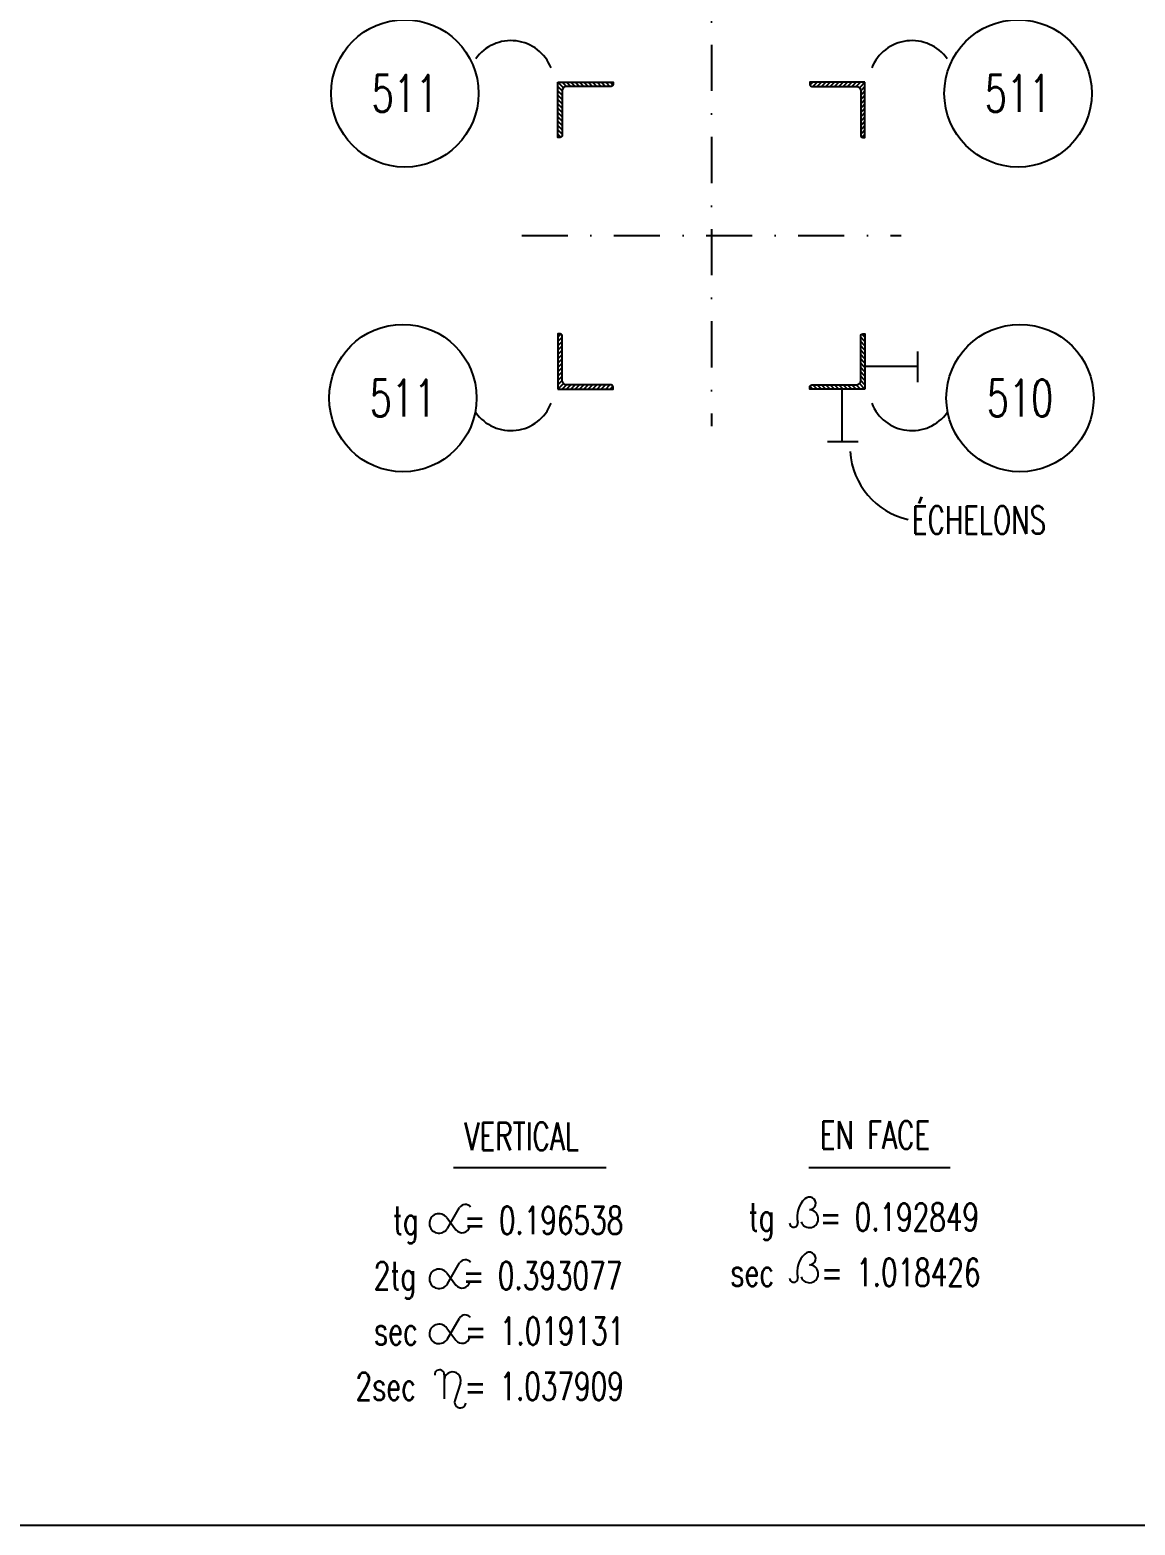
# Model space of a CAD drawing. Extents: x 550527 to 570802, y -97905 to -83555.
# Drawn here: x 559598 to 562597, y -97905 to -93848 of the extents above; entities that cross this region are included whole.
import ezdxf
from ezdxf.enums import TextEntityAlignment as Align

# ---------------------------------------------------------------- set-up
doc = ezdxf.new("R2010")
doc.units = 0
doc.header["$LTSCALE"] = 250
doc.header["$MEASUREMENT"] = 0
doc.linetypes.add('DASHDOT', pattern=[1, 0.5, -0.25, 0, -0.25])
doc.layers.get('0').update_dxf_attribs({"linetype": 'CONTINUOUS'})
for name, color, linetype in [('BOLLINI_1', 7, 'CONTINUOUS'), ('LINEA-MEDIA', 7, 'CONTINUOUS'), ('LM', 7, 'CONTINUOUS'), ('LS', 7, 'CONTINUOUS'), ('MZ', 6, 'DASHDOT')]:
    doc.layers.add(name, color=color, linetype=linetype)
doc.styles.add('RQL', font='ROMANS8.SHX', dxfattribs={"width": 0.7})
doc.styles.add('RS', font='ROMANS8.shx', dxfattribs={"width": 0.7})

# ---------------------------------------------------------------- blocks, each defined once
blk = doc.blocks.new('*X18')
at = {"color": 0}
for p, q in [((117084.5, -38783), (117089.4, -38778.2)), ((117084.5, -38790.1), (117091.5, -38783.1)), ((117084.5, -38797.2), (117091.5, -38790.2)), ((117084.5, -38804.3), (117091.5, -38797.3)), ((117084.5, -38811.3), (117091.5, -38804.3)), ((117084.5, -38818.4), (117091.5, -38811.4)), ((117084.5, -38825.5), (117091.5, -38818.5)), ((117084.5, -38832.5), (117091.5, -38825.5)), ((117084.5, -38839.6), (117091.5, -38832.6)), ((117084.5, -38846.7), (117091.5, -38839.7)), ((117084.5, -38853.8), (117091.5, -38846.8)), ((117084.5, -38860.8), (117091.5, -38853.8)), ((117084.5, -38867.9), (117093.6, -38858.8)), ((117091.6, -38867.9), (117098.6, -38860.9)), ((117098.7, -38867.9), (117105.7, -38860.9)), ((117105.7, -38867.9), (117112.7, -38860.9)), ((117112.8, -38867.9), (117119.8, -38860.9)), ((117119.9, -38867.9), (117126.9, -38860.9)), ((117126.9, -38867.9), (117133.9, -38860.9)), ((117134, -38867.9), (117141, -38860.9)), ((117141.1, -38867.9), (117148.1, -38860.9)), ((117148.2, -38867.9), (117155.2, -38860.9)), ((117155.2, -38867.9), (117162.2, -38860.9)), ((117162.3, -38867.9), (117169.3, -38860.9)), ((117169.4, -38867.9), (117174.2, -38863))]:
    blk.add_line(p, q, dxfattribs=at)
blk = doc.blocks.new('xxx')
blk.add_circle((0, 0), 8)
at = {"color": 3, "style": 'RQL', "width": 0.7}
blk.add_attdef('POS', text='', height=4, dxfattribs=at).set_placement((0, 0), align=Align.MIDDLE)
at = {"style": 'RQL', "width": 0.7, "flags": 1}
for tag, p in [('POS1', (-0.39, -5.42)), ('TIPO', (-0.39, -8.66))]:
    blk.add_attdef(tag, p, '', height=2, dxfattribs=at)

msp = doc.modelspace()

# ---------------------------------------------------------------- linework, layer by layer
at = {"layer": 'LINEA-MEDIA'}
for p, q in [((560746.799, -96934.926), (561161.199, -96934.926)), ((561711.022, -96934.926), (562094.725, -96934.926)), ((560730.536, -97099.952), (560763.865, -97043.666)), ((560728.885, -97070.694), (560753.703, -97103.522)), ((560730.536, -97250.168), (560763.865, -97193.881)), ((560728.885, -97220.91), (560753.703, -97253.738)), ((560730.536, -97399.757), (560763.865, -97343.471)), ((560728.885, -97370.499), (560753.703, -97403.327)), ((560721.946, -97497.253), (560721.946, -97562.865)), ((560765.943, -97518.839), (560750.861, -97567.275))]:
    msp.add_line(p, q, dxfattribs=at)
for centre, radius, start, end in [((560779.079, -97052.675), 17.681, 36.935571, 149.368163), ((561744.302, -97068.294), 64.995, 132.141042, 193.778634), ((561712.948, -97032.288), 17.284, 270, 135.157666), ((560707.907, -97086.553), 26.298, 37.08899, 329.368163), ((561670.203, -97085.757), 11.152, 179.906205, 10.244605), ((561712.948, -97073.769), 24.197, 200.722607, 90), ((560770.574, -97090.768), 21.15, 217.08899, 345.851113), ((561712.948, -97181.773), 17.284, 270, 135.157666), ((560779.079, -97202.89), 17.681, 36.935571, 149.368163), ((561744.302, -97217.779), 64.995, 132.141042, 193.778634), ((561712.948, -97223.254), 24.197, 200.722607, 90), ((560707.907, -97236.769), 26.298, 37.08899, 329.368163), ((560770.574, -97240.983), 21.15, 217.08899, 345.851113), ((561670.203, -97235.242), 11.152, 179.906205, 10.244605), ((560707.907, -97386.358), 26.298, 37.08899, 329.368163), ((560779.079, -97352.48), 17.681, 36.935571, 149.368163), ((560770.574, -97390.573), 21.15, 217.08899, 345.851113), ((560709.355, -97496.327), 12.592, 355.786368, 189.399767), ((560744.337, -97512.111), 22.629, 342.70498, 171.681716), ((560765.562, -97571.853), 15.397, 162.70498, 355.007087)]:
    msp.add_arc(centre, radius, start, end, dxfattribs=at)
at = {"layer": 'LM'}
for p, q in [((561863.702, -94760.017), (562006.943, -94760.017)), ((561800.777, -94822.943), (561800.777, -94966.184))]:
    msp.add_line(p, q, dxfattribs=at)
at = {"layer": 'LS', "color": 0}
for p, q in [((562006.943, -94804.168), (562006.943, -94721.06)), ((561844.927, -94966.184), (561761.82, -94966.184))]:
    msp.add_line(p, q, dxfattribs=at)
at = {"layer": 'LS', "color": 8}
msp.add_lwpolyline([(550527.43, -83555.09), (550527.43, -97905.09), (566427.43, -97905.09), (566427.43, -95905.09), (570802.43, -95905.09), (570802.43, -83555.09), (550527.43, -83555.09)], close=True, dxfattribs=at)
at = {"layer": 'LS', "color": 6}
for points in [[(561030.391, -93989.654), (561180.391, -93989.654), (561180.391, -93995.487, -0.41421356), (561174.558, -94001.321), (561053.725, -94001.321, 0.41421356), (561042.058, -94012.987), (561042.058, -94133.821, -0.41421356), (561036.225, -94139.654), (561030.391, -94139.654)], [(561863.725, -93989.654), (561713.725, -93989.654), (561713.725, -93995.487, 0.41421356), (561719.558, -94001.321), (561840.391, -94001.321, -0.41421356), (561852.058, -94012.987), (561852.058, -94133.821, 0.41421356), (561857.891, -94139.654), (561863.725, -94139.654)], [(561030.391, -94822.943), (561180.391, -94822.943), (561180.391, -94817.109, 0.41421356), (561174.558, -94811.276), (561053.725, -94811.276, -0.41421356), (561042.058, -94799.609), (561042.058, -94678.776, 0.41421356), (561036.225, -94672.943), (561030.391, -94672.943)], [(561863.725, -94822.943), (561713.725, -94822.943), (561713.725, -94817.109, -0.41421356), (561719.558, -94811.276), (561840.391, -94811.276, 0.41421356), (561852.058, -94799.609), (561852.058, -94678.776, -0.41421356), (561857.891, -94672.943), (561863.725, -94672.943)]]:
    msp.add_lwpolyline(points, format="xyb", close=True, dxfattribs=at)
for centre, radius, start, end in [((560902.995, -93994.501), 117.292, 21.550402, 144.593476), ((561991.121, -93994.501), 117.292, 35.406524, 158.449598), ((560902.995, -94818.095), 117.292, 215.406524, 338.449598), ((561991.121, -94818.095), 117.292, 201.550402, 324.593476), ((562026.15, -94978.27), 203.379, 183.979904, 257.138908)]:
    msp.add_arc(centre, radius, start, end, dxfattribs=at)
at = {"layer": 'MZ'}
for p, q in [((561447.058, -93638.362), (561447.058, -94923.17)), ((560932.311, -94406.298), (561961.805, -94406.298))]:
    msp.add_line(p, q, dxfattribs=at)

# ---------------------------------------------------------------- block references
at = {"layer": 'BOLLINI_1', "xscale": 24.99937500008568, "yscale": 24.99937500008568, "zscale": 24.99937500008568}
for p, values in [((560615.094, -94020.386), {'POS': '511'}), ((562279.021, -94020.386), {'POS': '511'}), ((560609.763, -94847.04), {'POS': '511'}), ((562284.353, -94847.04), {'POS': '510'})]:
    msp.add_blockref('xxx', p, dxfattribs=at).add_auto_attribs(values)
at = {"layer": 'LS', "color": 6, "yscale": 1.66666666666625, "zscale": 1.66666666666625, "rotation": 180}
for p, xscale in [((365889.556, -158769.464), -1.66666666666625), ((757004.56, -158769.464), 1.66666666666625)]:
    msp.add_blockref('*X18', p, dxfattribs=dict(at, xscale=xscale))
at = {"layer": 'LS', "color": 6, "yscale": 1.66666666666625, "zscale": 1.66666666666625}
for p, xscale in [((365889.556, -30043.133), 1.66666666666625), ((757004.56, -30043.133), -1.66666666666625)]:
    msp.add_blockref('*X18', p, dxfattribs=dict(at, xscale=xscale))

# ---------------------------------------------------------------- texts
at = {"color": 7, "style": 'RS', "width": 0.7}
msp.add_text('ÉCHELONS', height=75, dxfattribs=at).set_placement((561990.784, -95214.994))
at = {"layer": 'LINEA-MEDIA', "style": 'RS', "width": 0.7}
for s, height, p in [('VERTICAL', 75.0009, (560776.873, -96887.424)), ('EN FACE', 75.0009, (561741.344, -96883.886)), ('tg   = 0.196538', 75.00088, (560582.638, -97115.72)), ('tg   = 0.192849', 75.00088, (561548.014, -97106.666)), ('2tg   = 0.393077', 75.00088, (560530.798, -97265.722)), ('sec   = 1.018426', 75.00088, (561498.231, -97256.668)), ('sec   = 1.019131', 75.00088, (560531.35, -97415.723)), ('2sec   = 1.037909', 75.00088, (560481.27, -97565.725))]:
    msp.add_text(s, height=height, dxfattribs=at).set_placement(p)

doc.saveas('drawing.dxf')
